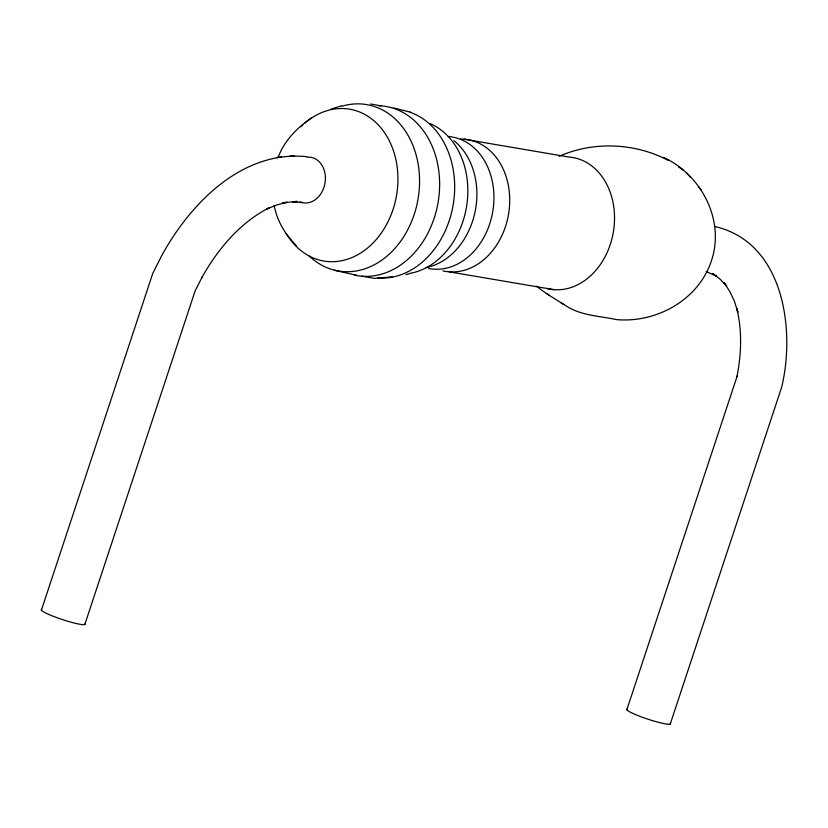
<?xml version="1.0" encoding="UTF-8"?>
<svg xmlns="http://www.w3.org/2000/svg" width="828" height="828" viewBox="0 0 828 828"><rect width="100%" height="100%" fill="white"/><g stroke="black" fill="none" stroke-linecap="round" stroke-linejoin="round"><path stroke-width="1.24" d="M736.93 376.812C741.35 354.363 742.271 330.931 736.816 308.575L737.903 312.197L734.343 301.123L729.665 291.228L723.931 282.627L726.725 286.229L720.132 279.171L712.67 273.613L716.675 276.2L706.18 271.605M41.4 610.143L152.787 273.354L162.009 255.086C190.657 203.098 242.397 149.971 306.784 156.699M84.808 624.498L195.129 290.907L202.115 277.09L201.763 277.742C217.836 249.073 240.006 222.421 269.824 207.455L266.295 209.205L276.79 204.961L287.119 202.342L282.679 202.756L297.159 201.411L292.543 201.835L302.396 202.601M626.827 709.741L737.334 375.591M670.235 724.096L781.798 386.748C795.491 328.685 783.495 241.983 714.44 226.406M278.001 157.61C284.159 141.05 296.807 127.926 311.204 118.114M559.066 156.326C593.635 140.988 635.293 142.882 668.465 160.518M331.107 109.058L341.643 105.777M405.917 274.596L409.28 273.789M276.852 157.382L281.303 156.968M289.904 156.171L294.52 155.736M392.234 276.831L374.432 278.363L361.826 276.221M357.178 275.424L334.264 270.228M381.056 105.829L370.665 104.007M464.115 139.197L568.929 157.03A66.799 52.63 -80.3 0 1 613.331 232.192A66.799 52.63 -80.3 0 1 546.552 288.392M449.149 271.832L553.963 289.655M393.662 107.971L410.812 112.246M536.72 286.188C545.983 293.95 556.623 299.829 566.766 306.319C581.535 315.706 599.793 316.017 616.467 319.587C656.252 323.21 698.221 300.088 711.242 261.317L711.583 260.271C725.017 219.948 701.171 174.76 663.59 157.423M678.525 166.956L682.996 169.792M546.397 293.433L549.192 295.213M560.618 302.51L563.671 304.466M686.961 173.228L690.407 177.244M698.335 186.59L701.233 189.964M274.182 205.499C276.179 216.418 281.168 226.986 287.782 235.825A77.025 60.692 -80.3 0 0 371.938 244.094A77.025 60.692 -80.3 0 0 387.877 138.079A77.025 60.692 -80.3 0 0 304.704 123.217M285.898 233.631L296.724 246.351M307.271 157.196A23.06 18.164 -80.3 0 1 325.011 182.988A23.06 18.164 -80.3 0 1 299.891 201.815M342.15 106.15A84.404 66.499 -80.3 0 1 417.095 203.895A84.404 66.499 -80.3 0 1 309.31 256.111M300.906 126.756A77.025 60.692 -80.3 0 1 302.779 124.956M448.352 136.517A66.799 52.63 -80.3 0 1 493.002 210.095A66.799 52.63 -80.3 0 1 428.428 268.458M378.551 105.694A85.822 67.617 -80.3 0 1 438.55 199.507A85.822 67.617 -80.3 0 1 354.332 275.093M460.368 139.073A66.799 52.63 -80.3 0 1 508.992 211.223A66.799 52.63 -80.3 0 1 442.97 270.87M453.93 140.688A69.159 54.493 -80.3 0 1 474.858 212.806A69.159 54.493 -80.3 0 1 426.151 267.558M410.181 112.277A84.891 66.892 -80.3 0 1 452.668 207.58A84.891 66.892 -80.3 0 1 377.703 277.98M430.363 123.734A77.615 61.158 -80.3 0 1 466.93 204.03A77.615 61.158 -80.3 0 1 409.87 273.385M670.452 723.424A23.06 2.691 18.3 0 1 647.796 719.139A23.06 2.691 18.3 0 1 627.044 709.068M85.025 623.836A23.06 2.691 18.3 0 1 62.369 619.551A23.06 2.691 18.3 0 1 41.617 609.48"/></g></svg>
